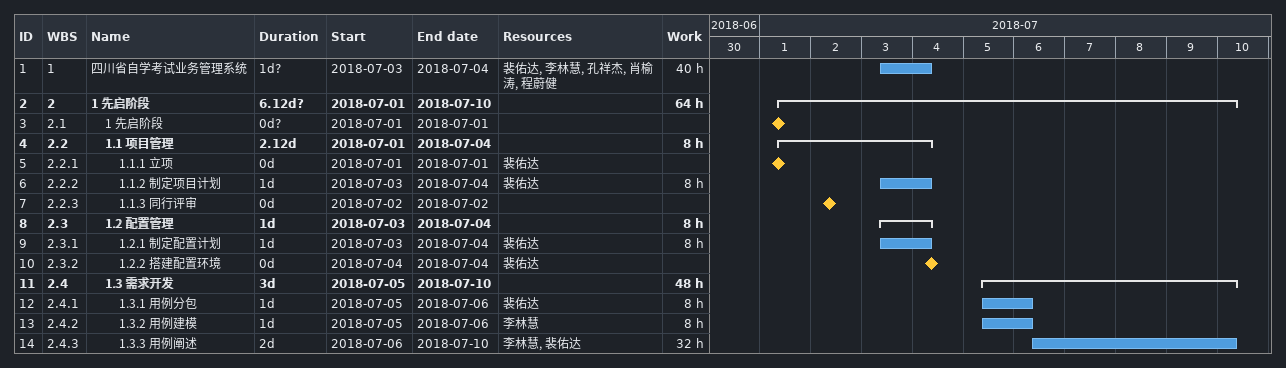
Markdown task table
| ID | WBS | Task | Duration | Start | Finish | Resources | Work (h) |
|---|---|---|---|---|---|---|---|
| 1 | 1 | 四川省自学考试业务管理系统 | 1d? | 2018-07-03 | 2018-07-04 | 裴佑达, 李林慧, 孔祥杰, 肖榆涛, 程蔚健 | 40 |
| 2 | 2 | **1 先启阶段** | 6.12d? | 2018-07-01 | 2018-07-10 |  | 64 |
| 3 | 2.1 | 1 先启阶段 | 0d? | 2018-07-01 | 2018-07-01 |  |  |
| 4 | 2.2 | **1.1 项目管理** | 2.12d | 2018-07-01 | 2018-07-04 |  | 8 |
| 5 | 2.2.1 | 1.1.1 立项 | 0d | 2018-07-01 | 2018-07-01 | 裴佑达 |  |
| 6 | 2.2.2 | 1.1.2 制定项目计划 | 1d | 2018-07-03 | 2018-07-04 | 裴佑达 | 8 |
| 7 | 2.2.3 | 1.1.3 同行评审 | 0d | 2018-07-02 | 2018-07-02 |  |  |
| 8 | 2.3 | **1.2 配置管理** | 1d | 2018-07-03 | 2018-07-04 |  | 8 |
| 9 | 2.3.1 | 1.2.1 制定配置计划 | 1d | 2018-07-03 | 2018-07-04 | 裴佑达 | 8 |
| 10 | 2.3.2 | 1.2.2 搭建配置环境 | 0d | 2018-07-04 | 2018-07-04 | 裴佑达 |  |
| 11 | 2.4 | **1.3 需求开发** | 3d | 2018-07-05 | 2018-07-10 |  | 48 |
| 12 | 2.4.1 | 1.3.1 用例分包 | 1d | 2018-07-05 | 2018-07-06 | 裴佑达 | 8 |
| 13 | 2.4.2 | 1.3.2 用例建模 | 1d | 2018-07-05 | 2018-07-06 | 李林慧 | 8 |
| 14 | 2.4.3 | 1.3.3 用例阐述 | 2d | 2018-07-06 | 2018-07-10 | 李林慧, 裴佑达 | 32 |
